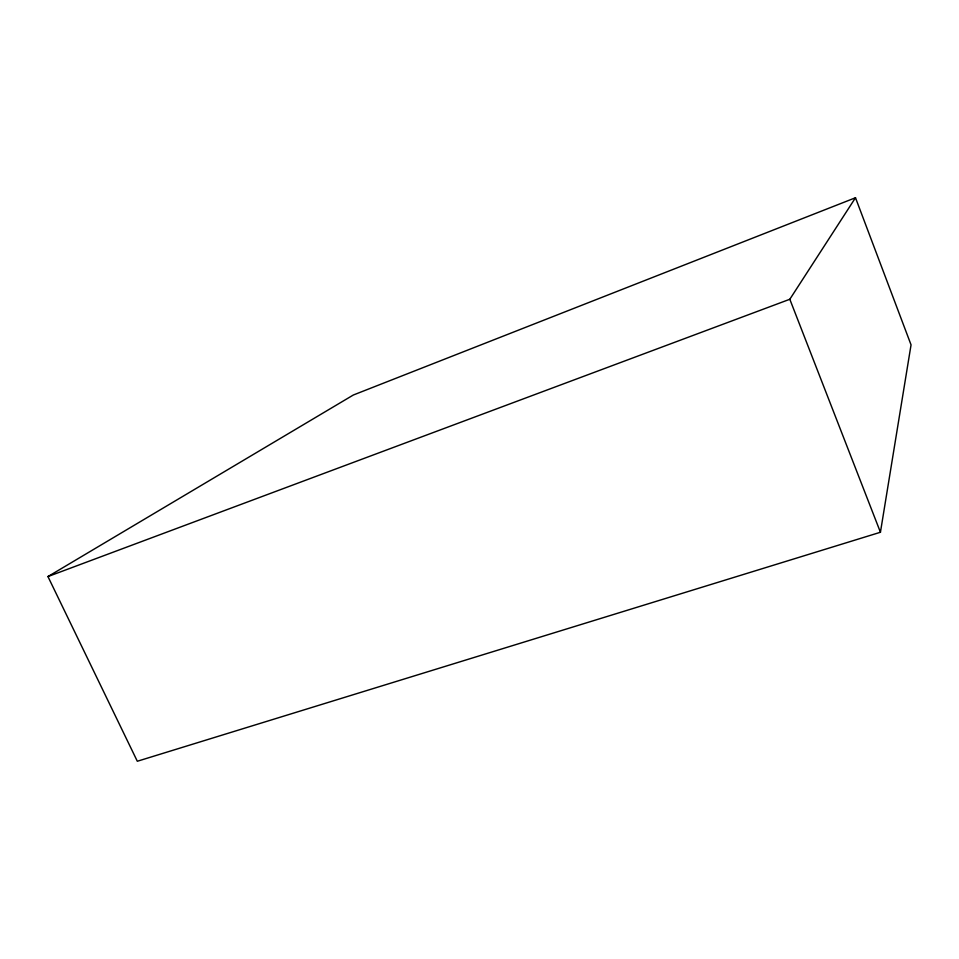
<?xml version="1.0" encoding="UTF-8"?>
<svg xmlns="http://www.w3.org/2000/svg" width="959" height="959" viewBox="0 0 959 959"><rect width="100%" height="100%" fill="white"/><g stroke="black" fill="none" stroke-linecap="round" stroke-linejoin="round"><path stroke-width="1.44" d="M880.434 532.257L911.05 344.856L855.5 197.746L353.332 395.012L47.95 576.563L137.317 761.254L880.434 532.257L789.82 299.268L855.5 197.746M47.95 576.563L789.82 299.268"/></g></svg>
